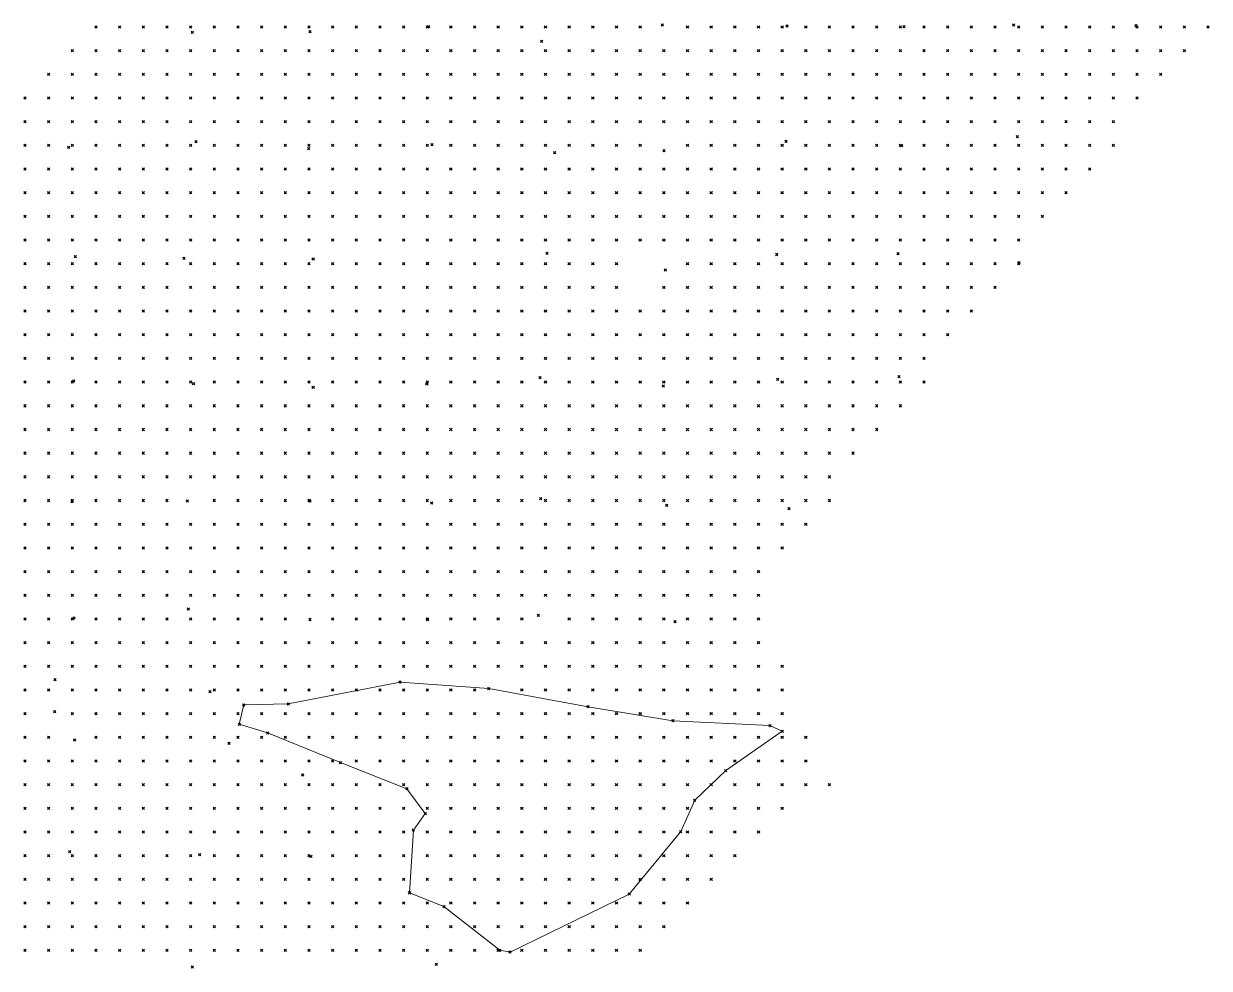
# Model space of a CAD drawing. Header units: metres. Extents: x 441556 to 446409, y 432338 to 461058.
# Drawn here: x 441966.5 to 442116.8, y 460410.4 to 460530.1 of the extents above; entities that cross this region are included whole.
import ezdxf

# ---------------------------------------------------------------- set-up
doc = ezdxf.new("R2010")
doc.units = ezdxf.units.M
doc.header["$MEASUREMENT"] = 0
doc.header["$PDMODE"] = 35
doc.header["$PDSIZE"] = 0.15
for name, color, linetype, lineweight in [('DTM-BRE-RevN_GRP_MLASTINA', 2, 'Continuous', 0), ('DTM-NOK-RevN_LIDAR_co_lidar', 91, 'Continuous', 0), ('DTM-NOK-RevN_RTK', 32, 'Continuous', 0)]:
    doc.layers.add(name, color=color, linetype=linetype, lineweight=lineweight)

msp = doc.modelspace()

# ---------------------------------------------------------------- linework, layer by layer
at = {"layer": 'DTM-BRE-RevN_GRP_MLASTINA'}
for p, q in [((442014.195, 460446.693, 399.346), (442000.024, 460443.925, 399.332)), ((442025.43, 460445.88, 399.359), (442014.195, 460446.693, 399.346)), ((442038.03, 460443.584, 399.376), (442025.43, 460445.88, 399.359)), ((441994.386, 460443.809, 399.405), (441993.822, 460441.352, 399.351)), ((442000.024, 460443.925, 399.332), (441994.386, 460443.809, 399.405)), ((442048.778, 460441.808, 399.402), (442038.03, 460443.584, 399.376)), ((441993.822, 460441.352, 399.351), (441997.413, 460440.257, 399.302)), ((442061.072, 460441.183, 399.349), (442048.778, 460441.808, 399.402)), ((442062.646, 460440.476, 399.334), (442061.072, 460441.183, 399.349)), ((441997.413, 460440.257, 399.302), (442006.627, 460436.494, 399.365)), ((442055.467, 460435.484, 399.35), (442062.646, 460440.476, 399.334)), ((442006.627, 460436.494, 399.365), (442015.072, 460433.185, 399.39)), ((442051.554, 460431.73, 399.338), (442055.467, 460435.484, 399.35)), ((442015.072, 460433.185, 399.39), (442017.384, 460430.042, 399.411)), ((442049.767, 460427.759, 399.301), (442051.554, 460431.73, 399.338)), ((442017.384, 460430.042, 399.411), (442015.88, 460427.947, 399.4)), ((442015.88, 460427.947, 399.4), (442015.395, 460419.998, 399.38)), ((442043.243, 460419.85, 399.69), (442049.767, 460427.759, 399.301)), ((442015.395, 460419.998, 399.38), (442019.754, 460418.262, 399.394)), ((442028.137, 460412.484, 399.378), (442043.243, 460419.85, 399.69)), ((442019.754, 460418.262, 399.394), (442026.839, 460412.73, 399.384)), ((442026.839, 460412.73, 399.384), (442028.137, 460412.484, 399.378))]:
    msp.add_line(p, q, dxfattribs=at)
at = {"layer": 'DTM-NOK-RevN_LIDAR_co_lidar'}
for p in [(441975.644, 460529.689, 404.762), (441978.644, 460529.689, 404.513), (441981.643, 460529.689, 404.31), (441984.642, 460529.689, 404.162), (441987.642, 460529.689, 404.021), (441990.641, 460529.689, 403.886), (441993.64, 460529.689, 403.747), (441996.64, 460529.689, 403.587), (441999.639, 460529.689, 403.426), (442002.638, 460529.689, 403.249), (442005.638, 460529.689, 403.103), (442008.637, 460529.689, 402.941), (442011.636, 460529.689, 402.777), (442014.636, 460529.689, 402.606), (442017.635, 460529.689, 402.404), (442020.634, 460529.689, 402.218), (442023.634, 460529.689, 402.053), (442026.633, 460529.689, 401.841), (442029.632, 460529.689, 401.716), (442032.632, 460529.689, 401.611), (442035.631, 460529.689, 401.506), (442038.631, 460529.689, 401.353), (442041.63, 460529.689, 401.214), (442044.629, 460529.689, 401.086), (442050.628, 460529.689, 400.831), (442053.627, 460529.689, 400.723), (442056.627, 460529.689, 400.605), (442059.626, 460529.689, 400.488), (442062.625, 460529.689, 400.409), (442065.625, 460529.689, 400.314), (442068.624, 460529.689, 400.159), (442071.623, 460529.689, 400.009), (442074.623, 460529.689, 399.871), (442077.622, 460529.689, 399.741), (442080.621, 460529.689, 399.591), (442083.621, 460529.689, 399.446), (442086.62, 460529.689, 399.307), (442089.619, 460529.689, 399.203), (442092.619, 460529.689, 399.122), (442095.618, 460529.689, 399.046), (442098.617, 460529.689, 398.902), (442101.617, 460529.689, 398.81), (442104.616, 460529.689, 398.716), (442107.615, 460529.689, 398.575), (442110.615, 460529.689, 398.367), (442113.614, 460529.689, 398.069), (442116.613, 460529.689, 397.886), (441972.645, 460526.69, 405.112), (441975.644, 460526.69, 404.813), (441978.644, 460526.69, 404.593), (441981.643, 460526.69, 404.392), (441984.642, 460526.69, 404.22), (441987.642, 460526.69, 404.045), (441990.641, 460526.69, 403.902), (441993.64, 460526.69, 403.737), (441996.64, 460526.69, 403.561), (441999.639, 460526.69, 403.383), (442002.638, 460526.69, 403.19), (442005.638, 460526.69, 403.03), (442008.637, 460526.69, 402.863), (442011.636, 460526.69, 402.715), (442014.636, 460526.69, 402.591), (442017.635, 460526.69, 402.472), (442020.634, 460526.69, 402.298), (442023.634, 460526.69, 402.155), (442026.633, 460526.69, 402.027), (442029.632, 460526.69, 401.885), (442032.632, 460526.69, 401.759), (442035.631, 460526.69, 401.692), (442038.631, 460526.69, 401.601), (442041.63, 460526.69, 401.477), (442044.629, 460526.69, 401.322), (442047.629, 460526.69, 401.172), (442050.628, 460526.69, 401.026), (442053.627, 460526.69, 400.88), (442056.627, 460526.69, 400.791), (442059.626, 460526.69, 400.633), (442062.625, 460526.69, 400.516), (442065.625, 460526.69, 400.418), (442068.624, 460526.69, 400.332), (442071.623, 460526.69, 400.192), (442074.623, 460526.69, 400.033), (442077.622, 460526.69, 399.921), (442080.621, 460526.69, 399.797), (442083.621, 460526.69, 399.642), (442086.62, 460526.69, 399.484), (442089.619, 460526.69, 399.368), (442092.619, 460526.69, 399.225), (442095.618, 460526.69, 399.124), (442098.617, 460526.69, 398.984), (442101.617, 460526.69, 398.882), (442104.616, 460526.69, 398.763), (442107.615, 460526.69, 398.659), (442110.615, 460526.69, 398.456), (442113.614, 460526.69, 398.121), (441969.646, 460523.691, 405.44), (441972.645, 460523.691, 405.145), (441975.644, 460523.691, 404.802), (441978.644, 460523.691, 404.542), (441981.643, 460523.691, 404.34), (441984.642, 460523.691, 404.153), (441987.642, 460523.691, 403.997), (441990.641, 460523.691, 403.854), (441993.64, 460523.691, 403.674), (441996.64, 460523.691, 403.53), (441999.639, 460523.691, 403.408), (442002.638, 460523.691, 403.263), (442005.638, 460523.691, 403.13), (442008.637, 460523.691, 402.99), (442011.636, 460523.691, 402.865), (442014.636, 460523.691, 402.726), (442017.635, 460523.691, 402.612), (442020.634, 460523.691, 402.507), (442023.634, 460523.691, 402.388), (442026.633, 460523.691, 402.244), (442029.632, 460523.691, 402.091), (442032.632, 460523.691, 401.962), (442035.631, 460523.691, 401.837), (442038.631, 460523.691, 401.716), (442041.63, 460523.691, 401.634), (442044.629, 460523.691, 401.496), (442047.629, 460523.691, 401.327), (442050.628, 460523.691, 401.167), (442053.627, 460523.691, 400.998), (442056.627, 460523.691, 400.874), (442059.626, 460523.691, 400.773), (442062.625, 460523.691, 400.653), (442065.625, 460523.691, 400.513), (442068.624, 460523.691, 400.374), (442071.623, 460523.691, 400.248), (442074.623, 460523.691, 400.101), (442077.622, 460523.691, 399.972), (442080.621, 460523.691, 399.869), (442083.621, 460523.691, 399.734), (442086.62, 460523.691, 399.6), (442089.619, 460523.691, 399.445), (442092.619, 460523.691, 399.298), (442095.618, 460523.691, 399.143), (442098.617, 460523.691, 399.03), (442101.617, 460523.691, 398.924), (442104.616, 460523.691, 398.788), (442107.615, 460523.691, 398.646), (442110.615, 460523.691, 398.482), (441966.646, 460520.691, 405.589), (441969.646, 460520.691, 405.387), (441972.645, 460520.691, 405.07), (441975.644, 460520.691, 404.748), (441978.644, 460520.691, 404.471), (441981.643, 460520.691, 404.271), (441984.642, 460520.691, 404.17), (441987.642, 460520.691, 404.081), (441990.641, 460520.691, 404), (441993.64, 460520.691, 403.843), (441996.64, 460520.691, 403.688), (441999.639, 460520.691, 403.585), (442002.638, 460520.691, 403.439), (442005.638, 460520.691, 403.312), (442008.637, 460520.691, 403.175), (442011.636, 460520.691, 403.028), (442014.636, 460520.691, 402.904), (442017.635, 460520.691, 402.768), (442020.634, 460520.691, 402.694), (442023.634, 460520.691, 402.585), (442026.633, 460520.691, 402.426), (442029.632, 460520.691, 402.267), (442032.632, 460520.691, 402.085), (442035.631, 460520.691, 401.978), (442038.631, 460520.691, 401.827), (442041.63, 460520.691, 401.656), (442044.629, 460520.691, 401.511), (442047.629, 460520.691, 401.399), (442050.628, 460520.691, 401.213), (442053.627, 460520.691, 401.055), (442056.627, 460520.691, 400.915), (442059.626, 460520.691, 400.778), (442062.625, 460520.691, 400.65), (442065.625, 460520.691, 400.505), (442068.624, 460520.691, 400.319), (442071.623, 460520.691, 400.179), (442074.623, 460520.691, 400.039), (442077.622, 460520.691, 399.91), (442080.621, 460520.691, 399.776), (442083.621, 460520.691, 399.612), (442086.62, 460520.691, 399.521), (442089.619, 460520.691, 399.362), (442092.619, 460520.691, 399.241), (442095.618, 460520.691, 399.111), (442098.617, 460520.691, 398.935), (442101.617, 460520.691, 398.847), (442104.616, 460520.691, 398.744), (442107.615, 460520.691, 398.628), (441966.646, 460517.692, 405.404), (441969.646, 460517.692, 405.259), (441972.645, 460517.692, 405.098), (441975.644, 460517.692, 404.848), (441978.644, 460517.692, 404.562), (441981.643, 460517.692, 404.456), (441984.642, 460517.692, 404.368), (441987.642, 460517.692, 404.23), (441990.641, 460517.692, 404.165), (441993.64, 460517.692, 404.044), (441996.64, 460517.692, 403.905), (441999.639, 460517.692, 403.728), (442002.638, 460517.692, 403.592), (442005.638, 460517.692, 403.433), (442008.637, 460517.692, 403.342), (442011.636, 460517.692, 403.179), (442014.636, 460517.692, 403.068), (442017.635, 460517.692, 402.891), (442020.634, 460517.692, 402.721), (442023.634, 460517.692, 402.625), (442026.633, 460517.692, 402.471), (442029.632, 460517.692, 402.319), (442032.632, 460517.692, 402.135), (442035.631, 460517.692, 401.964), (442038.631, 460517.692, 401.802), (442041.63, 460517.692, 401.6), (442044.629, 460517.692, 401.434), (442047.629, 460517.692, 401.29), (442050.628, 460517.692, 401.127), (442053.627, 460517.692, 400.993), (442056.627, 460517.692, 400.81), (442059.626, 460517.692, 400.649), (442062.625, 460517.692, 400.513), (442065.625, 460517.692, 400.319), (442068.624, 460517.692, 400.217), (442071.623, 460517.692, 400.047), (442074.623, 460517.692, 399.903), (442077.622, 460517.692, 399.795), (442080.621, 460517.692, 399.607), (442083.621, 460517.692, 399.484), (442086.62, 460517.692, 399.285), (442089.619, 460517.692, 399.174), (442092.619, 460517.692, 399.075), (442095.618, 460517.692, 398.97), (442098.617, 460517.692, 398.808), (442101.617, 460517.692, 398.724), (442104.616, 460517.692, 398.627), (441966.646, 460514.693, 405.504), (441969.646, 460514.693, 405.336), (441972.645, 460514.693, 405.173), (441975.644, 460514.693, 404.943), (441978.644, 460514.693, 404.758), (441981.643, 460514.693, 404.621), (441984.642, 460514.693, 404.52), (441987.642, 460514.693, 404.404), (441990.641, 460514.693, 404.336), (441993.64, 460514.693, 404.229), (441996.64, 460514.693, 404.063), (441999.639, 460514.693, 403.871), (442002.638, 460514.693, 403.687), (442005.638, 460514.693, 403.498), (442008.637, 460514.693, 403.34), (442011.636, 460514.693, 403.181), (442014.636, 460514.693, 403.029), (442017.635, 460514.693, 402.851), (442020.634, 460514.693, 402.693), (442023.634, 460514.693, 402.504), (442026.633, 460514.693, 402.353), (442029.632, 460514.693, 402.167), (442032.632, 460514.693, 402), (442035.631, 460514.693, 401.801), (442038.631, 460514.693, 401.605), (442041.63, 460514.693, 401.444), (442044.629, 460514.693, 401.268), (442050.628, 460514.693, 400.94), (442053.627, 460514.693, 400.794), (442056.627, 460514.693, 400.639), (442059.626, 460514.693, 400.451), (442062.625, 460514.693, 400.302), (442065.625, 460514.693, 400.163), (442068.624, 460514.693, 400.042), (442071.623, 460514.693, 399.891), (442074.623, 460514.693, 399.771), (442077.622, 460514.693, 399.586), (442080.621, 460514.693, 399.447), (442083.621, 460514.693, 399.331), (442086.62, 460514.693, 399.198), (442089.619, 460514.693, 399.071), (442092.619, 460514.693, 398.954), (442095.618, 460514.693, 398.85), (442098.617, 460514.693, 398.759), (442101.617, 460514.693, 398.647), (442104.616, 460514.693, 398.574), (441966.646, 460511.693, 405.64), (441969.646, 460511.693, 405.434), (441972.645, 460511.693, 405.234), (441975.644, 460511.693, 405.054), (441978.644, 460511.693, 404.866), (441981.643, 460511.693, 404.765), (441984.642, 460511.693, 404.656), (441987.642, 460511.693, 404.57), (441990.641, 460511.693, 404.485), (441993.64, 460511.693, 404.246), (441996.64, 460511.693, 404.052), (441999.639, 460511.693, 403.869), (442002.638, 460511.693, 403.622), (442005.638, 460511.693, 403.42), (442008.637, 460511.693, 403.204), (442011.636, 460511.693, 403.004), (442014.636, 460511.693, 402.861), (442017.635, 460511.693, 402.67), (442020.634, 460511.693, 402.486), (442023.634, 460511.693, 402.292), (442026.633, 460511.693, 402.123), (442029.632, 460511.693, 401.925), (442032.632, 460511.693, 401.769), (442035.631, 460511.693, 401.624), (442038.631, 460511.693, 401.435), (442041.63, 460511.693, 401.259), (442044.629, 460511.693, 401.074), (442047.629, 460511.693, 400.921), (442050.628, 460511.693, 400.774), (442053.627, 460511.693, 400.612), (442056.627, 460511.693, 400.462), (442059.626, 460511.693, 400.335), (442062.625, 460511.693, 400.206), (442065.625, 460511.693, 400.078), (442068.624, 460511.693, 399.98), (442071.623, 460511.693, 399.859), (442074.623, 460511.693, 399.729), (442077.622, 460511.693, 399.621), (442080.621, 460511.693, 399.495), (442083.621, 460511.693, 399.4), (442086.62, 460511.693, 399.316), (442089.619, 460511.693, 399.189), (442092.619, 460511.693, 399.102), (442095.618, 460511.693, 398.991), (442098.617, 460511.693, 398.887), (442101.617, 460511.693, 398.802), (441966.646, 460508.694, 405.646), (441969.646, 460508.694, 405.467), (441972.645, 460508.694, 405.252), (441975.644, 460508.694, 405.059), (441978.644, 460508.694, 404.863), (441981.643, 460508.694, 404.768), (441984.642, 460508.694, 404.638), (441987.642, 460508.694, 404.545), (441990.641, 460508.694, 404.413), (441993.64, 460508.694, 404.164), (441996.64, 460508.694, 403.872), (441999.639, 460508.694, 403.652), (442002.638, 460508.694, 403.455), (442005.638, 460508.694, 403.23), (442008.637, 460508.694, 402.992), (442011.636, 460508.694, 402.816), (442014.636, 460508.694, 402.614), (442017.635, 460508.694, 402.429), (442020.634, 460508.694, 402.267), (442023.634, 460508.694, 402.118), (442026.633, 460508.694, 401.884), (442029.632, 460508.694, 401.757), (442032.632, 460508.694, 401.575), (442035.631, 460508.694, 401.45), (442038.631, 460508.694, 401.306), (442041.63, 460508.694, 401.186), (442044.629, 460508.694, 401.037), (442047.629, 460508.694, 400.894), (442050.628, 460508.694, 400.791), (442053.627, 460508.694, 400.712), (442056.627, 460508.694, 400.594), (442059.626, 460508.694, 400.456), (442062.625, 460508.694, 400.358), (442065.625, 460508.694, 400.27), (442068.624, 460508.694, 400.134), (442071.623, 460508.694, 400.017), (442074.623, 460508.694, 399.91), (442077.622, 460508.694, 399.793), (442080.621, 460508.694, 399.685), (442083.621, 460508.694, 399.567), (442086.62, 460508.694, 399.466), (442089.619, 460508.694, 399.357), (442092.619, 460508.694, 399.242), (442095.618, 460508.694, 399.118), (442098.617, 460508.694, 399.005), (441966.646, 460505.695, 405.449), (441969.646, 460505.695, 405.25), (441972.645, 460505.695, 405.141), (441975.644, 460505.695, 404.946), (441978.644, 460505.695, 404.771), (441981.643, 460505.695, 404.653), (441984.642, 460505.695, 404.559), (441987.642, 460505.695, 404.489), (441990.641, 460505.695, 404.365), (441993.64, 460505.695, 404.06), (441996.64, 460505.695, 403.725), (441999.639, 460505.695, 403.451), (442002.638, 460505.695, 403.258), (442005.638, 460505.695, 403.091), (442008.637, 460505.695, 402.918), (442011.636, 460505.695, 402.719), (442014.636, 460505.695, 402.547), (442017.635, 460505.695, 402.389), (442020.634, 460505.695, 402.244), (442023.634, 460505.695, 402.112), (442026.633, 460505.695, 401.993), (442029.632, 460505.695, 401.809), (442032.632, 460505.695, 401.665), (442035.631, 460505.695, 401.569), (442038.631, 460505.695, 401.455), (442041.63, 460505.695, 401.344), (442044.629, 460505.695, 401.226), (442047.629, 460505.695, 401.11), (442050.628, 460505.695, 400.978), (442053.627, 460505.695, 400.848), (442056.627, 460505.695, 400.733), (442059.626, 460505.695, 400.601), (442062.625, 460505.695, 400.475), (442065.625, 460505.695, 400.349), (442068.624, 460505.695, 400.229), (442071.623, 460505.695, 400.09), (442074.623, 460505.695, 399.963), (442077.622, 460505.695, 399.841), (442080.621, 460505.695, 399.722), (442083.621, 460505.695, 399.603), (442086.62, 460505.695, 399.46), (442089.619, 460505.695, 399.326), (442092.619, 460505.695, 399.202), (442095.618, 460505.695, 399.065), (441966.646, 460502.695, 405.314), (441969.646, 460502.695, 405.122), (441972.645, 460502.695, 404.978), (441975.644, 460502.695, 404.825), (441978.644, 460502.695, 404.731), (441981.643, 460502.695, 404.603), (441984.642, 460502.695, 404.517), (441987.642, 460502.695, 404.431), (441990.641, 460502.695, 404.332), (441993.64, 460502.695, 404.063), (441996.64, 460502.695, 403.782), (441999.639, 460502.695, 403.565), (442002.638, 460502.695, 403.319), (442005.638, 460502.695, 403.153), (442008.637, 460502.695, 402.984), (442011.636, 460502.695, 402.839), (442014.636, 460502.695, 402.695), (442017.635, 460502.695, 402.531), (442020.634, 460502.695, 402.391), (442023.634, 460502.695, 402.238), (442026.633, 460502.695, 402.077), (442029.632, 460502.695, 401.95), (442032.632, 460502.695, 401.797), (442035.631, 460502.695, 401.63), (442038.631, 460502.695, 401.485), (442041.63, 460502.695, 401.355), (442044.629, 460502.695, 401.254), (442047.629, 460502.695, 401.148), (442050.628, 460502.695, 401.028), (442053.627, 460502.695, 400.844), (442056.627, 460502.695, 400.691), (442059.626, 460502.695, 400.568), (442062.625, 460502.695, 400.424), (442065.625, 460502.695, 400.29), (442068.624, 460502.695, 400.126), (442071.623, 460502.695, 400.002), (442074.623, 460502.695, 399.853), (442077.622, 460502.695, 399.704), (442080.621, 460502.695, 399.584), (442083.621, 460502.695, 399.45), (442086.62, 460502.695, 399.32), (442089.619, 460502.695, 399.188), (442092.619, 460502.695, 399.057), (441966.646, 460499.696, 405.416), (441969.646, 460499.696, 405.237), (441972.645, 460499.696, 405.063), (441975.644, 460499.696, 404.904), (441978.644, 460499.696, 404.771), (441981.643, 460499.696, 404.653), (441984.642, 460499.696, 404.569), (441987.642, 460499.696, 404.43), (441990.641, 460499.696, 404.33), (441993.64, 460499.696, 404.129), (441996.64, 460499.696, 403.836), (441999.639, 460499.696, 403.584), (442002.638, 460499.696, 403.344), (442005.638, 460499.696, 403.12), (442008.637, 460499.696, 402.954), (442011.636, 460499.696, 402.805), (442014.636, 460499.696, 402.643), (442017.635, 460499.696, 402.472), (442020.634, 460499.696, 402.298), (442023.634, 460499.696, 402.128), (442026.633, 460499.696, 401.924), (442029.632, 460499.696, 401.768), (442032.632, 460499.696, 401.628), (442035.631, 460499.696, 401.499), (442038.631, 460499.696, 401.333), (442041.63, 460499.696, 401.168), (442050.628, 460499.696, 400.788), (442053.627, 460499.696, 400.65), (442056.627, 460499.696, 400.467), (442059.626, 460499.696, 400.31), (442062.625, 460499.696, 400.182), (442065.625, 460499.696, 400.076), (442068.624, 460499.696, 399.877), (442071.623, 460499.696, 399.752), (442074.623, 460499.696, 399.619), (442077.622, 460499.696, 399.523), (442080.621, 460499.696, 399.379), (442083.621, 460499.696, 399.244), (442086.62, 460499.696, 399.13), (442089.619, 460499.696, 398.999), (442092.619, 460499.696, 398.888), (441966.646, 460496.697, 405.186), (441969.646, 460496.697, 405.04), (441972.645, 460496.697, 404.88), (441975.644, 460496.697, 404.675), (441978.644, 460496.697, 404.507), (441981.643, 460496.697, 404.398), (441984.642, 460496.697, 404.341), (441987.642, 460496.697, 404.283), (441990.641, 460496.697, 404.161), (441993.64, 460496.697, 403.836), (441996.64, 460496.697, 403.579), (441999.639, 460496.697, 403.338), (442002.638, 460496.697, 403.096), (442005.638, 460496.697, 402.889), (442008.637, 460496.697, 402.714), (442011.636, 460496.697, 402.568), (442014.636, 460496.697, 402.417), (442017.635, 460496.697, 402.262), (442020.634, 460496.697, 402.093), (442023.634, 460496.697, 401.927), (442026.633, 460496.697, 401.767), (442029.632, 460496.697, 401.626), (442032.632, 460496.697, 401.483), (442035.631, 460496.697, 401.347), (442038.631, 460496.697, 401.256), (442041.63, 460496.697, 401.125), (442047.629, 460496.697, 400.868), (442050.628, 460496.697, 400.752), (442053.627, 460496.697, 400.647), (442056.627, 460496.697, 400.532), (442059.626, 460496.697, 400.382), (442062.625, 460496.697, 400.25), (442065.625, 460496.697, 400.137), (442068.624, 460496.697, 400.034), (442071.623, 460496.697, 399.921), (442074.623, 460496.697, 399.812), (442077.622, 460496.697, 399.677), (442080.621, 460496.697, 399.565), (442083.621, 460496.697, 399.468), (442086.62, 460496.697, 399.329), (442089.619, 460496.697, 399.212), (441966.646, 460493.697, 405.233), (441969.646, 460493.697, 405.09), (441972.645, 460493.697, 404.948), (441975.644, 460493.697, 404.807), (441978.644, 460493.697, 404.651), (441981.643, 460493.697, 404.489), (441984.642, 460493.697, 404.334), (441987.642, 460493.697, 404.25), (441990.641, 460493.697, 404.072), (441993.64, 460493.697, 403.812), (441996.64, 460493.697, 403.67), (441999.639, 460493.697, 403.477), (442002.638, 460493.697, 403.244), (442005.638, 460493.697, 403.028), (442008.637, 460493.697, 402.845), (442011.636, 460493.697, 402.71), (442014.636, 460493.697, 402.567), (442017.635, 460493.697, 402.423), (442020.634, 460493.697, 402.305), (442023.634, 460493.697, 402.138), (442026.633, 460493.697, 402.003), (442029.632, 460493.697, 401.873), (442032.632, 460493.697, 401.706), (442035.631, 460493.697, 401.561), (442038.631, 460493.697, 401.45), (442041.63, 460493.697, 401.328), (442044.629, 460493.697, 401.219), (442047.629, 460493.697, 401.091), (442050.628, 460493.697, 400.94), (442053.627, 460493.697, 400.811), (442056.627, 460493.697, 400.692), (442059.626, 460493.697, 400.568), (442062.625, 460493.697, 400.423), (442065.625, 460493.697, 400.261), (442068.624, 460493.697, 400.125), (442071.623, 460493.697, 399.99), (442074.623, 460493.697, 399.858), (442077.622, 460493.697, 399.739), (442080.621, 460493.697, 399.603), (442083.621, 460493.697, 399.443), (442086.62, 460493.697, 399.311), (441966.646, 460490.698, 405.43), (441969.646, 460490.698, 405.265), (441972.645, 460490.698, 405.096), (441975.644, 460490.698, 404.936), (441978.644, 460490.698, 404.787), (441981.643, 460490.698, 404.661), (441984.642, 460490.698, 404.486), (441987.642, 460490.698, 404.296), (441990.641, 460490.698, 404.125), (441993.64, 460490.698, 403.83), (441996.64, 460490.698, 403.663), (441999.639, 460490.698, 403.473), (442002.638, 460490.698, 403.274), (442005.638, 460490.698, 403.078), (442008.637, 460490.698, 402.894), (442011.636, 460490.698, 402.703), (442014.636, 460490.698, 402.523), (442017.635, 460490.698, 402.371), (442020.634, 460490.698, 402.194), (442023.634, 460490.698, 402.042), (442026.633, 460490.698, 401.912), (442029.632, 460490.698, 401.792), (442032.632, 460490.698, 401.6), (442035.631, 460490.698, 401.448), (442038.631, 460490.698, 401.292), (442041.63, 460490.698, 401.167), (442044.629, 460490.698, 401.017), (442047.629, 460490.698, 400.91), (442050.628, 460490.698, 400.761), (442053.627, 460490.698, 400.603), (442056.627, 460490.698, 400.449), (442059.626, 460490.698, 400.301), (442062.625, 460490.698, 400.18), (442065.625, 460490.698, 400.045), (442068.624, 460490.698, 399.902), (442071.623, 460490.698, 399.748), (442074.623, 460490.698, 399.634), (442077.622, 460490.698, 399.519), (442080.621, 460490.698, 399.382), (442083.621, 460490.698, 399.244), (441966.646, 460487.699, 405.505), (441969.646, 460487.699, 405.326), (441972.645, 460487.699, 405.201), (441975.644, 460487.699, 405.025), (441978.644, 460487.699, 404.871), (441981.643, 460487.699, 404.708), (441984.642, 460487.699, 404.563), (441987.642, 460487.699, 404.365), (441990.641, 460487.699, 404.148), (441993.64, 460487.699, 403.78), (441996.64, 460487.699, 403.558), (441999.639, 460487.699, 403.349), (442002.638, 460487.699, 403.138), (442005.638, 460487.699, 402.99), (442008.637, 460487.699, 402.807), (442011.636, 460487.699, 402.633), (442014.636, 460487.699, 402.456), (442017.635, 460487.699, 402.273), (442020.634, 460487.699, 402.107), (442023.634, 460487.699, 401.964), (442026.633, 460487.699, 401.828), (442029.632, 460487.699, 401.704), (442032.632, 460487.699, 401.588), (442035.631, 460487.699, 401.423), (442038.631, 460487.699, 401.299), (442041.63, 460487.699, 401.156), (442044.629, 460487.699, 401.031), (442047.629, 460487.699, 400.921), (442050.628, 460487.699, 400.794), (442053.627, 460487.699, 400.651), (442056.627, 460487.699, 400.512), (442059.626, 460487.699, 400.361), (442062.625, 460487.699, 400.201), (442065.625, 460487.699, 400.092), (442068.624, 460487.699, 399.959), (442071.623, 460487.699, 399.814), (442074.623, 460487.699, 399.685), (442077.622, 460487.699, 399.553), (442080.621, 460487.699, 399.433), (441966.646, 460484.699, 405.474), (441969.646, 460484.699, 405.313), (441972.645, 460484.699, 405.183), (441975.644, 460484.699, 405.008), (441978.644, 460484.699, 404.856), (441981.643, 460484.699, 404.696), (441984.642, 460484.699, 404.528), (441987.642, 460484.699, 404.385), (441990.641, 460484.699, 404.16), (441993.64, 460484.699, 403.896), (441996.64, 460484.699, 403.693), (441999.639, 460484.699, 403.474), (442002.638, 460484.699, 403.289), (442005.638, 460484.699, 403.081), (442008.637, 460484.699, 402.908), (442011.636, 460484.699, 402.751), (442014.636, 460484.699, 402.572), (442017.635, 460484.699, 402.394), (442020.634, 460484.699, 402.247), (442023.634, 460484.699, 402.087), (442026.633, 460484.699, 401.93), (442029.632, 460484.699, 401.797), (442032.632, 460484.699, 401.663), (442035.631, 460484.699, 401.541), (442038.631, 460484.699, 401.412), (442041.63, 460484.699, 401.279), (442044.629, 460484.699, 401.116), (442047.629, 460484.699, 401.007), (442050.628, 460484.699, 400.86), (442053.627, 460484.699, 400.737), (442056.627, 460484.699, 400.577), (442059.626, 460484.699, 400.417), (442062.625, 460484.699, 400.222), (442065.625, 460484.699, 400.053), (442068.624, 460484.699, 399.924), (442071.623, 460484.699, 399.787), (442074.623, 460484.699, 399.651), (442077.622, 460484.699, 399.483), (442080.621, 460484.699, 399.349), (441966.646, 460481.7, 405.397), (441969.646, 460481.7, 405.241), (441972.645, 460481.7, 405.048), (441975.644, 460481.7, 404.919), (441978.644, 460481.7, 404.789), (441981.643, 460481.7, 404.639), (441984.642, 460481.7, 404.483), (441987.642, 460481.7, 404.307), (441990.641, 460481.7, 404.136), (441993.64, 460481.7, 403.909), (441996.64, 460481.7, 403.744), (441999.639, 460481.7, 403.524), (442002.638, 460481.7, 403.34), (442005.638, 460481.7, 403.146), (442008.637, 460481.7, 402.971), (442011.636, 460481.7, 402.771), (442014.636, 460481.7, 402.608), (442017.635, 460481.7, 402.436), (442020.634, 460481.7, 402.294), (442023.634, 460481.7, 402.12), (442026.633, 460481.7, 401.976), (442029.632, 460481.7, 401.82), (442032.632, 460481.7, 401.677), (442035.631, 460481.7, 401.537), (442038.631, 460481.7, 401.395), (442041.63, 460481.7, 401.283), (442044.629, 460481.7, 401.118), (442047.629, 460481.7, 400.963), (442050.628, 460481.7, 400.822), (442053.627, 460481.7, 400.674), (442056.627, 460481.7, 400.504), (442059.626, 460481.7, 400.333), (442062.625, 460481.7, 400.087), (442065.625, 460481.7, 399.87), (442068.624, 460481.7, 399.679), (442071.623, 460481.7, 399.503), (442074.623, 460481.7, 399.373), (442077.622, 460481.7, 399.184), (441966.646, 460478.701, 405.249), (441969.646, 460478.701, 405.131), (441972.645, 460478.701, 404.951), (441975.644, 460478.701, 404.803), (441978.644, 460478.701, 404.624), (441981.643, 460478.701, 404.462), (441984.642, 460478.701, 404.392), (441987.642, 460478.701, 404.229), (441990.641, 460478.701, 404.057), (441993.64, 460478.701, 403.827), (441996.64, 460478.701, 403.641), (441999.639, 460478.701, 403.462), (442002.638, 460478.701, 403.232), (442005.638, 460478.701, 403.009), (442008.637, 460478.701, 402.855), (442011.636, 460478.701, 402.698), (442014.636, 460478.701, 402.525), (442017.635, 460478.701, 402.328), (442020.634, 460478.701, 402.173), (442023.634, 460478.701, 402.039), (442026.633, 460478.701, 401.876), (442029.632, 460478.701, 401.721), (442032.632, 460478.701, 401.572), (442035.631, 460478.701, 401.418), (442038.631, 460478.701, 401.256), (442041.63, 460478.701, 401.137), (442044.629, 460478.701, 401.001), (442047.629, 460478.701, 400.872), (442050.628, 460478.701, 400.697), (442053.627, 460478.701, 400.547), (442056.627, 460478.701, 400.325), (442059.626, 460478.701, 400.083), (442062.625, 460478.701, 399.794), (442065.625, 460478.701, 399.607), (442068.624, 460478.701, 399.419), (442071.623, 460478.701, 399.228), (442074.623, 460478.701, 399.05), (441966.646, 460475.701, 405.061), (441969.646, 460475.701, 404.892), (441972.645, 460475.701, 404.725), (441975.644, 460475.701, 404.575), (441978.644, 460475.701, 404.407), (441981.643, 460475.701, 404.281), (441984.642, 460475.701, 404.145), (441987.642, 460475.701, 404.1), (441990.641, 460475.701, 403.915), (441993.64, 460475.701, 403.671), (441996.64, 460475.701, 403.431), (441999.639, 460475.701, 403.205), (442002.638, 460475.701, 403.028), (442005.638, 460475.701, 402.816), (442008.637, 460475.701, 402.63), (442011.636, 460475.701, 402.451), (442014.636, 460475.701, 402.287), (442017.635, 460475.701, 402.125), (442020.634, 460475.701, 401.972), (442023.634, 460475.701, 401.787), (442026.633, 460475.701, 401.648), (442029.632, 460475.701, 401.478), (442032.632, 460475.701, 401.384), (442035.631, 460475.701, 401.203), (442038.631, 460475.701, 401.065), (442041.63, 460475.701, 400.921), (442044.629, 460475.701, 400.786), (442047.629, 460475.701, 400.68), (442050.628, 460475.701, 400.536), (442053.627, 460475.701, 400.418), (442056.627, 460475.701, 400.318), (442059.626, 460475.701, 400.167), (442062.625, 460475.701, 399.954), (442065.625, 460475.701, 399.759), (442068.624, 460475.701, 399.56), (442071.623, 460475.701, 399.354), (441966.646, 460472.702, 405.051), (441969.646, 460472.702, 404.877), (441972.645, 460472.702, 404.707), (441975.644, 460472.702, 404.541), (441978.644, 460472.702, 404.393), (441981.643, 460472.702, 404.24), (441984.642, 460472.702, 404.054), (441987.642, 460472.702, 403.945), (441990.641, 460472.702, 403.823), (441993.64, 460472.702, 403.602), (441996.64, 460472.702, 403.356), (441999.639, 460472.702, 403.138), (442002.638, 460472.702, 402.939), (442005.638, 460472.702, 402.759), (442008.637, 460472.702, 402.598), (442011.636, 460472.702, 402.373), (442014.636, 460472.702, 402.208), (442017.635, 460472.702, 402.043), (442020.634, 460472.702, 401.863), (442023.634, 460472.702, 401.698), (442026.633, 460472.702, 401.55), (442029.632, 460472.702, 401.395), (442032.632, 460472.702, 401.281), (442035.631, 460472.702, 401.136), (442038.631, 460472.702, 400.969), (442041.63, 460472.702, 400.814), (442044.629, 460472.702, 400.688), (442047.629, 460472.702, 400.566), (442050.628, 460472.702, 400.485), (442053.627, 460472.702, 400.396), (442056.627, 460472.702, 400.341), (442059.626, 460472.702, 400.233), (442062.625, 460472.702, 400.107), (442065.625, 460472.702, 399.927), (442068.624, 460472.702, 399.681), (441966.646, 460469.703, 404.889), (441969.646, 460469.703, 404.745), (441972.645, 460469.703, 404.613), (441975.644, 460469.703, 404.458), (441978.644, 460469.703, 404.32), (441981.643, 460469.703, 404.196), (441984.642, 460469.703, 404.09), (441990.641, 460469.703, 403.795), (441993.64, 460469.703, 403.623), (441996.64, 460469.703, 403.439), (441999.639, 460469.703, 403.268), (442002.638, 460469.703, 403.067), (442005.638, 460469.703, 402.871), (442008.637, 460469.703, 402.709), (442011.636, 460469.703, 402.54), (442014.636, 460469.703, 402.354), (442017.635, 460469.703, 402.149), (442020.634, 460469.703, 402.014), (442023.634, 460469.703, 401.849), (442026.633, 460469.703, 401.701), (442029.632, 460469.703, 401.568), (442032.632, 460469.703, 401.396), (442035.631, 460469.703, 401.248), (442038.631, 460469.703, 401.109), (442041.63, 460469.703, 400.942), (442044.629, 460469.703, 400.796), (442047.629, 460469.703, 400.672), (442050.628, 460469.703, 400.571), (442053.627, 460469.703, 400.51), (442056.627, 460469.703, 400.437), (442059.626, 460469.703, 400.289), (442062.625, 460469.703, 400.173), (442065.625, 460469.703, 399.973), (442068.624, 460469.703, 399.732), (441966.646, 460466.703, 404.673), (441969.646, 460466.703, 404.44), (441972.645, 460466.703, 404.298), (441975.644, 460466.703, 404.178), (441978.644, 460466.703, 404.063), (441981.643, 460466.703, 403.995), (441984.642, 460466.703, 403.884), (441987.642, 460466.703, 403.797), (441990.641, 460466.703, 403.645), (441993.64, 460466.703, 403.496), (441996.64, 460466.703, 403.363), (441999.639, 460466.703, 403.225), (442002.638, 460466.703, 403.072), (442005.638, 460466.703, 402.891), (442008.637, 460466.703, 402.739), (442011.636, 460466.703, 402.57), (442014.636, 460466.703, 402.389), (442017.635, 460466.703, 402.219), (442020.634, 460466.703, 402.056), (442023.634, 460466.703, 401.903), (442026.633, 460466.703, 401.758), (442029.632, 460466.703, 401.603), (442032.632, 460466.703, 401.441), (442035.631, 460466.703, 401.293), (442038.631, 460466.703, 401.16), (442041.63, 460466.703, 401.014), (442044.629, 460466.703, 400.858), (442047.629, 460466.703, 400.717), (442050.628, 460466.703, 400.599), (442053.627, 460466.703, 400.5), (442056.627, 460466.703, 400.445), (442059.626, 460466.703, 400.349), (442062.625, 460466.703, 400.221), (442065.625, 460466.703, 400.025), (441966.646, 460463.704, 404.048), (441969.646, 460463.704, 403.853), (441972.645, 460463.704, 403.687), (441975.644, 460463.704, 403.531), (441978.644, 460463.704, 403.467), (441981.643, 460463.704, 403.545), (441984.642, 460463.704, 403.508), (441987.642, 460463.704, 403.497), (441990.641, 460463.704, 403.411), (441993.64, 460463.704, 403.249), (441996.64, 460463.704, 403.056), (441999.639, 460463.704, 402.97), (442002.638, 460463.704, 402.849), (442005.638, 460463.704, 402.739), (442008.637, 460463.704, 402.609), (442011.636, 460463.704, 402.457), (442014.636, 460463.704, 402.301), (442017.635, 460463.704, 402.161), (442020.634, 460463.704, 402.018), (442023.634, 460463.704, 401.85), (442026.633, 460463.704, 401.705), (442029.632, 460463.704, 401.591), (442032.632, 460463.704, 401.442), (442035.631, 460463.704, 401.285), (442038.631, 460463.704, 401.128), (442041.63, 460463.704, 400.994), (442044.629, 460463.704, 400.848), (442047.629, 460463.704, 400.717), (442050.628, 460463.704, 400.592), (442053.627, 460463.704, 400.466), (442056.627, 460463.704, 400.435), (442059.626, 460463.704, 400.477), (442062.625, 460463.704, 400.303), (441966.646, 460460.705, 403.31), (441969.646, 460460.705, 403.038), (441972.645, 460460.705, 402.843), (441975.644, 460460.705, 402.663), (441978.644, 460460.705, 402.574), (441981.643, 460460.705, 402.69), (441984.642, 460460.705, 402.755), (441987.642, 460460.705, 402.873), (441990.641, 460460.705, 402.905), (441993.64, 460460.705, 402.813), (441996.64, 460460.705, 402.666), (441999.639, 460460.705, 402.522), (442002.638, 460460.705, 402.46), (442005.638, 460460.705, 402.379), (442008.637, 460460.705, 402.272), (442011.636, 460460.705, 402.161), (442014.636, 460460.705, 402.051), (442017.635, 460460.705, 401.922), (442020.634, 460460.705, 401.785), (442023.634, 460460.705, 401.687), (442026.633, 460460.705, 401.521), (442029.632, 460460.705, 401.422), (442032.632, 460460.705, 401.312), (442035.631, 460460.705, 401.197), (442038.631, 460460.705, 401.06), (442041.63, 460460.705, 400.884), (442044.629, 460460.705, 400.759), (442047.629, 460460.705, 400.636), (442050.628, 460460.705, 400.544), (442053.627, 460460.705, 400.441), (442056.627, 460460.705, 400.376), (442059.626, 460460.705, 400.38), (441966.646, 460457.705, 403.114), (441969.646, 460457.705, 402.798), (441972.645, 460457.705, 402.503), (441975.644, 460457.705, 402.277), (441978.644, 460457.705, 402.119), (441981.643, 460457.705, 402.012), (441984.642, 460457.705, 401.996), (441987.642, 460457.705, 402.099), (441990.641, 460457.705, 402.171), (441993.64, 460457.705, 402.139), (441996.64, 460457.705, 402.149), (441999.639, 460457.705, 402.078), (442002.638, 460457.705, 402.031), (442005.638, 460457.705, 401.964), (442008.637, 460457.705, 401.865), (442011.636, 460457.705, 401.745), (442014.636, 460457.705, 401.675), (442017.635, 460457.705, 401.563), (442020.634, 460457.705, 401.469), (442023.634, 460457.705, 401.408), (442026.633, 460457.705, 401.337), (442029.632, 460457.705, 401.191), (442032.632, 460457.705, 401.09), (442035.631, 460457.705, 401.02), (442038.631, 460457.705, 400.882), (442041.63, 460457.705, 400.757), (442044.629, 460457.705, 400.625), (442047.629, 460457.705, 400.502), (442050.628, 460457.705, 400.408), (442053.627, 460457.705, 400.349), (442056.627, 460457.705, 400.278), (442059.626, 460457.705, 400.268), (441966.646, 460454.706, 402.926), (441969.646, 460454.706, 402.618), (441972.645, 460454.706, 402.351), (441975.644, 460454.706, 402.024), (441978.644, 460454.706, 401.735), (441981.643, 460454.706, 401.501), (441984.642, 460454.706, 401.432), (441987.642, 460454.706, 401.402), (441990.641, 460454.706, 401.354), (441993.64, 460454.706, 401.372), (441996.64, 460454.706, 401.344), (441999.639, 460454.706, 401.418), (442005.638, 460454.706, 401.403), (442008.637, 460454.706, 401.384), (442011.636, 460454.706, 401.36), (442014.636, 460454.706, 401.253), (442017.635, 460454.706, 401.163), (442020.634, 460454.706, 401.063), (442023.634, 460454.706, 401.011), (442026.633, 460454.706, 400.917), (442029.632, 460454.706, 400.868), (442035.631, 460454.706, 400.723), (442038.631, 460454.706, 400.643), (442041.63, 460454.706, 400.574), (442044.629, 460454.706, 400.495), (442047.629, 460454.706, 400.394), (442050.628, 460454.706, 400.282), (442053.627, 460454.706, 400.204), (442056.627, 460454.706, 400.174), (442059.626, 460454.706, 400.169), (441966.646, 460451.707, 402.835), (441969.646, 460451.707, 402.329), (441972.645, 460451.707, 402), (441975.644, 460451.707, 401.6), (441978.644, 460451.707, 401.236), (441981.643, 460451.707, 400.917), (441984.642, 460451.707, 400.7), (441987.642, 460451.707, 400.596), (441990.641, 460451.707, 400.424), (441993.64, 460451.707, 400.452), (441996.64, 460451.707, 400.491), (441999.639, 460451.707, 400.457), (442002.638, 460451.707, 400.447), (442005.638, 460451.707, 400.456), (442008.637, 460451.707, 400.452), (442011.636, 460451.707, 400.488), (442014.636, 460451.707, 400.51), (442017.635, 460451.707, 400.517), (442020.634, 460451.707, 400.548), (442023.634, 460451.707, 400.511), (442026.633, 460451.707, 400.519), (442029.632, 460451.707, 400.513), (442032.632, 460451.707, 400.507), (442035.631, 460451.707, 400.437), (442038.631, 460451.707, 400.367), (442041.63, 460451.707, 400.313), (442044.629, 460451.707, 400.273), (442047.629, 460451.707, 400.243), (442050.628, 460451.707, 400.194), (442053.627, 460451.707, 400.09), (442056.627, 460451.707, 400.042), (442059.626, 460451.707, 400.04), (441966.646, 460448.707, 402.905), (441969.646, 460448.707, 402.495), (441972.645, 460448.707, 402.071), (441975.644, 460448.707, 401.416), (441978.644, 460448.707, 400.874), (441981.643, 460448.707, 400.397), (441984.642, 460448.707, 400.147), (441987.642, 460448.707, 400.055), (441990.641, 460448.707, 399.975), (441993.64, 460448.707, 399.873), (441996.64, 460448.707, 399.762), (441999.639, 460448.707, 399.716), (442002.638, 460448.707, 399.642), (442005.638, 460448.707, 399.576), (442008.637, 460448.707, 399.581), (442011.636, 460448.707, 399.568), (442014.636, 460448.707, 399.588), (442017.635, 460448.707, 399.621), (442020.634, 460448.707, 399.781), (442023.634, 460448.707, 399.734), (442026.633, 460448.707, 399.79), (442029.632, 460448.707, 399.871), (442032.632, 460448.707, 400.023), (442035.631, 460448.707, 400.045), (442038.631, 460448.707, 400.062), (442041.63, 460448.707, 400.074), (442044.629, 460448.707, 400.046), (442047.629, 460448.707, 400.082), (442050.628, 460448.707, 400.044), (442053.627, 460448.707, 399.949), (442056.627, 460448.707, 399.865), (442059.626, 460448.707, 399.825), (442062.625, 460448.707, 399.639), (441966.646, 460445.708, 403.731), (441969.646, 460445.708, 403.383), (441972.645, 460445.708, 403.122), (441975.644, 460445.708, 402.058), (441978.644, 460445.708, 401.353), (441981.643, 460445.708, 400.695), (441984.642, 460445.708, 400.019), (441987.642, 460445.708, 399.75), (441990.641, 460445.708, 399.539), (441993.64, 460445.708, 399.514), (441996.64, 460445.708, 399.415), (441999.639, 460445.708, 399.295), (442002.638, 460445.708, 399.259), (442005.638, 460445.708, 399.051), (442008.637, 460445.708, 398.848), (442011.636, 460445.708, 398.802), (442014.636, 460445.708, 398.663), (442017.635, 460445.708, 398.625), (442020.634, 460445.708, 398.502), (442023.634, 460445.708, 398.813), (442029.632, 460445.708, 399.028), (442032.632, 460445.708, 399.274), (442035.631, 460445.708, 399.404), (442038.631, 460445.708, 399.51), (442041.63, 460445.708, 399.601), (442044.629, 460445.708, 399.656), (442047.629, 460445.708, 399.758), (442050.628, 460445.708, 399.76), (442053.627, 460445.708, 399.642), (442056.627, 460445.708, 399.601), (442059.626, 460445.708, 399.582), (442062.625, 460445.708, 399.479), (441966.646, 460442.709, 404.306), (441972.645, 460442.709, 403.564), (441975.644, 460442.709, 403.172), (441978.644, 460442.709, 402.417), (441981.643, 460442.709, 401.242), (441984.642, 460442.709, 400.606), (441987.642, 460442.709, 400.377), (441990.641, 460442.709, 399.793), (441993.64, 460442.709, 399.561), (441996.64, 460442.709, 399.272), (441999.639, 460442.709, 399.007), (442002.638, 460442.709, 398.837), (442005.638, 460442.709, 398.624), (442008.637, 460442.709, 398.426), (442011.636, 460442.709, 398.245), (442014.636, 460442.709, 398), (442017.635, 460442.709, 397.928), (442020.634, 460442.709, 397.969), (442023.634, 460442.709, 398.019), (442026.633, 460442.709, 398.055), (442029.632, 460442.709, 398.138), (442032.632, 460442.709, 398.289), (442035.631, 460442.709, 398.445), (442038.631, 460442.709, 398.691), (442041.63, 460442.709, 398.802), (442044.629, 460442.709, 398.934), (442047.629, 460442.709, 399.134), (442050.628, 460442.709, 399.197), (442053.627, 460442.709, 399.136), (442056.627, 460442.709, 399.15), (442059.626, 460442.709, 399.238), (442062.625, 460442.709, 399.363), (441966.646, 460439.709, 404.495), (441969.646, 460439.709, 404.027), (441975.644, 460439.709, 403.002), (441978.644, 460439.709, 402.233), (441981.643, 460439.709, 401.541), (441984.642, 460439.709, 400.912), (441987.642, 460439.709, 400.775), (441990.641, 460439.709, 400.666), (441993.64, 460439.709, 400.561), (441996.64, 460439.709, 400.205), (441999.639, 460439.709, 399.701), (442002.638, 460439.709, 399.091), (442005.638, 460439.709, 398.408), (442008.637, 460439.709, 398.076), (442011.636, 460439.709, 397.967), (442014.636, 460439.709, 397.994), (442017.635, 460439.709, 397.943), (442020.634, 460439.709, 397.966), (442023.634, 460439.709, 398.039), (442026.633, 460439.709, 398.039), (442029.632, 460439.709, 397.992), (442032.632, 460439.709, 397.964), (442035.631, 460439.709, 398.067), (442038.631, 460439.709, 398.057), (442041.63, 460439.709, 397.993), (442044.629, 460439.709, 398.044), (442047.629, 460439.709, 398.121), (442050.628, 460439.709, 398.133), (442053.627, 460439.709, 398.144), (442056.627, 460439.709, 398.382), (442059.626, 460439.709, 399.181), (442062.625, 460439.709, 399.326), (442065.625, 460439.709, 399.224), (441966.646, 460436.71, 404.62), (441969.646, 460436.71, 404.098), (441972.645, 460436.71, 403.615), (441975.644, 460436.71, 403.194), (441978.644, 460436.71, 402.805), (441981.643, 460436.71, 402.203), (441984.642, 460436.71, 401.873), (441987.642, 460436.71, 402.047), (441990.641, 460436.71, 402.318), (441993.64, 460436.71, 402.23), (441996.64, 460436.71, 401.8), (441999.639, 460436.71, 401.231), (442002.638, 460436.71, 400.711), (442005.638, 460436.71, 399.906), (442008.637, 460436.71, 399.159), (442011.636, 460436.71, 398.51), (442014.636, 460436.71, 398.161), (442017.635, 460436.71, 398.017), (442020.634, 460436.71, 398.073), (442023.634, 460436.71, 398.021), (442026.633, 460436.71, 398), (442029.632, 460436.71, 397.99), (442032.632, 460436.71, 397.998), (442035.631, 460436.71, 398.045), (442038.631, 460436.71, 398.025), (442041.63, 460436.71, 397.954), (442044.629, 460436.71, 397.944), (442047.629, 460436.71, 398.004), (442050.628, 460436.71, 398.139), (442053.627, 460436.71, 398.557), (442056.627, 460436.71, 399.051), (442059.626, 460436.71, 399.346), (442062.625, 460436.71, 399.198), (442065.625, 460436.71, 399.138), (441966.646, 460433.711, 404.611), (441969.646, 460433.711, 404.213), (441972.645, 460433.711, 403.8), (441975.644, 460433.711, 403.394), (441978.644, 460433.711, 403.115), (441981.643, 460433.711, 402.935), (441984.642, 460433.711, 402.844), (441987.642, 460433.711, 402.852), (441990.641, 460433.711, 402.878), (441993.64, 460433.711, 402.752), (441996.64, 460433.711, 402.424), (441999.639, 460433.711, 402.052), (442002.638, 460433.711, 401.563), (442005.638, 460433.711, 401.032), (442008.637, 460433.711, 400.439), (442011.636, 460433.711, 399.946), (442014.636, 460433.711, 399.264), (442017.635, 460433.711, 398.611), (442020.634, 460433.711, 398.167), (442023.634, 460433.711, 398.057), (442026.633, 460433.711, 398.053), (442029.632, 460433.711, 398.013), (442032.632, 460433.711, 398.035), (442035.631, 460433.711, 398.063), (442038.631, 460433.711, 398.034), (442041.63, 460433.711, 397.963), (442044.629, 460433.711, 397.886), (442047.629, 460433.711, 398.073), (442050.628, 460433.711, 398.497), (442053.627, 460433.711, 399.214), (442056.627, 460433.711, 399.448), (442059.626, 460433.711, 399.362), (442062.625, 460433.711, 399.272), (442065.625, 460433.711, 399.199), (442068.624, 460433.711, 399.177), (441966.646, 460430.711, 404.775), (441969.646, 460430.711, 404.482), (441972.645, 460430.711, 404.166), (441975.644, 460430.711, 403.821), (441978.644, 460430.711, 403.52), (441981.643, 460430.711, 403.331), (441984.642, 460430.711, 403.285), (441987.642, 460430.711, 403.187), (441990.641, 460430.711, 403.062), (441993.64, 460430.711, 402.893), (441996.64, 460430.711, 402.566), (441999.639, 460430.711, 402.206), (442002.638, 460430.711, 401.722), (442005.638, 460430.711, 401.191), (442008.637, 460430.711, 400.676), (442011.636, 460430.711, 400.163), (442014.636, 460430.711, 399.657), (442017.635, 460430.711, 399.329), (442020.634, 460430.711, 398.338), (442023.634, 460430.711, 398.087), (442026.633, 460430.711, 398.143), (442029.632, 460430.711, 398.04), (442032.632, 460430.711, 398.043), (442035.631, 460430.711, 398.135), (442038.631, 460430.711, 398.059), (442041.63, 460430.711, 397.991), (442044.629, 460430.711, 397.874), (442047.629, 460430.711, 398.054), (442050.628, 460430.711, 398.918), (442053.627, 460430.711, 399.504), (442056.627, 460430.711, 399.463), (442059.626, 460430.711, 399.418), (442062.625, 460430.711, 399.407), (441966.646, 460427.712, 405.007), (441969.646, 460427.712, 404.638), (441972.645, 460427.712, 404.369), (441975.644, 460427.712, 404.134), (441978.644, 460427.712, 403.891), (441981.643, 460427.712, 403.748), (441984.642, 460427.712, 403.591), (441987.642, 460427.712, 403.466), (441990.641, 460427.712, 403.356), (441993.64, 460427.712, 403.096), (441996.64, 460427.712, 402.78), (441999.639, 460427.712, 402.295), (442002.638, 460427.712, 401.691), (442005.638, 460427.712, 401.147), (442008.637, 460427.712, 400.532), (442011.636, 460427.712, 399.917), (442014.636, 460427.712, 399.443), (442017.635, 460427.712, 398.894), (442020.634, 460427.712, 398.077), (442023.634, 460427.712, 398.115), (442026.633, 460427.712, 398.221), (442029.632, 460427.712, 398.038), (442032.632, 460427.712, 398.065), (442035.631, 460427.712, 398.111), (442038.631, 460427.712, 398.102), (442041.63, 460427.712, 398.077), (442044.629, 460427.712, 398.164), (442047.629, 460427.712, 398.678), (442050.628, 460427.712, 399.498), (442053.627, 460427.712, 399.721), (442056.627, 460427.712, 399.618), (442059.626, 460427.712, 399.512), (441966.646, 460424.713, 405.121), (441969.646, 460424.713, 404.932), (441972.645, 460424.713, 404.72), (441975.644, 460424.713, 404.522), (441978.644, 460424.713, 404.36), (441981.643, 460424.713, 404.212), (441984.642, 460424.713, 404.053), (441987.642, 460424.713, 403.866), (441990.641, 460424.713, 403.617), (441993.64, 460424.713, 403.352), (441996.64, 460424.713, 403.03), (441999.639, 460424.713, 402.548), (442002.638, 460424.713, 401.961), (442005.638, 460424.713, 401.288), (442008.637, 460424.713, 400.597), (442011.636, 460424.713, 399.91), (442014.636, 460424.713, 399.4), (442017.635, 460424.713, 398.72), (442020.634, 460424.713, 397.976), (442023.634, 460424.713, 397.989), (442026.633, 460424.713, 398.26), (442029.632, 460424.713, 398.101), (442032.632, 460424.713, 398.167), (442035.631, 460424.713, 398.248), (442038.631, 460424.713, 398.293), (442041.63, 460424.713, 398.173), (442044.629, 460424.713, 398.647), (442047.629, 460424.713, 399.742), (442050.628, 460424.713, 399.98), (442053.627, 460424.713, 399.85), (442056.627, 460424.713, 399.735), (441966.646, 460421.713, 405.373), (441969.646, 460421.713, 405.184), (441972.645, 460421.713, 404.997), (441975.644, 460421.713, 404.808), (441978.644, 460421.713, 404.545), (441981.643, 460421.713, 404.353), (441984.642, 460421.713, 404.203), (441987.642, 460421.713, 404.008), (441990.641, 460421.713, 403.779), (441993.64, 460421.713, 403.502), (441996.64, 460421.713, 403.276), (441999.639, 460421.713, 402.884), (442002.638, 460421.713, 402.279), (442005.638, 460421.713, 401.692), (442008.637, 460421.713, 400.851), (442011.636, 460421.713, 400.059), (442014.636, 460421.713, 399.652), (442017.635, 460421.713, 399.265), (442020.634, 460421.713, 398.535), (442023.634, 460421.713, 398.132), (442026.633, 460421.713, 397.929), (442029.632, 460421.713, 397.987), (442032.632, 460421.713, 398.184), (442035.631, 460421.713, 398.358), (442038.631, 460421.713, 398.386), (442041.63, 460421.713, 398.334), (442044.629, 460421.713, 399.649), (442047.629, 460421.713, 400.128), (442050.628, 460421.713, 400.195), (442053.627, 460421.713, 399.963), (441966.646, 460418.714, 405.437), (441969.646, 460418.714, 405.266), (441972.645, 460418.714, 405.073), (441975.644, 460418.714, 404.881), (441978.644, 460418.714, 404.675), (441981.643, 460418.714, 404.462), (441984.642, 460418.714, 404.32), (441987.642, 460418.714, 404.191), (441990.641, 460418.714, 403.973), (441993.64, 460418.714, 403.703), (441996.64, 460418.714, 403.402), (441999.639, 460418.714, 403.144), (442002.638, 460418.714, 402.61), (442005.638, 460418.714, 402.036), (442008.637, 460418.714, 401.296), (442011.636, 460418.714, 400.585), (442014.636, 460418.714, 400.221), (442017.635, 460418.714, 399.859), (442020.634, 460418.714, 399.221), (442023.634, 460418.714, 398.763), (442026.633, 460418.714, 398.384), (442029.632, 460418.714, 398.281), (442032.632, 460418.714, 398.506), (442035.631, 460418.714, 398.953), (442038.631, 460418.714, 399.203), (442041.63, 460418.714, 399.579), (442044.629, 460418.714, 400.281), (442047.629, 460418.714, 400.276), (442050.628, 460418.714, 400.243), (441966.646, 460415.715, 405.477), (441969.646, 460415.715, 405.303), (441972.645, 460415.715, 405.163), (441975.644, 460415.715, 404.964), (441978.644, 460415.715, 404.751), (441981.643, 460415.715, 404.592), (441984.642, 460415.715, 404.456), (441987.642, 460415.715, 404.266), (441990.641, 460415.715, 404.018), (441993.64, 460415.715, 403.827), (441996.64, 460415.715, 403.558), (441999.639, 460415.715, 403.189), (442002.638, 460415.715, 402.748), (442005.638, 460415.715, 402.239), (442008.637, 460415.715, 401.643), (442011.636, 460415.715, 401.244), (442014.636, 460415.715, 400.97), (442017.635, 460415.715, 400.445), (442020.634, 460415.715, 399.806), (442023.634, 460415.715, 399.288), (442026.633, 460415.715, 398.875), (442029.632, 460415.715, 398.906), (442032.632, 460415.715, 399.15), (442035.631, 460415.715, 399.599), (442038.631, 460415.715, 400.361), (442041.63, 460415.715, 400.677), (442044.629, 460415.715, 400.607), (442047.629, 460415.715, 400.422), (441966.646, 460412.715, 405.544), (441969.646, 460412.715, 405.365), (441972.645, 460412.715, 405.17), (441975.644, 460412.715, 405.018), (441978.644, 460412.715, 404.89), (441981.643, 460412.715, 404.756), (441984.642, 460412.715, 404.575), (441987.642, 460412.715, 404.398), (441990.641, 460412.715, 404.162), (441993.64, 460412.715, 403.881), (441996.64, 460412.715, 403.54), (441999.639, 460412.715, 403.178), (442002.638, 460412.715, 402.792), (442005.638, 460412.715, 402.44), (442008.637, 460412.715, 402.099), (442011.636, 460412.715, 401.826), (442014.636, 460412.715, 401.502), (442017.635, 460412.715, 401.053), (442020.634, 460412.715, 400.441), (442023.634, 460412.715, 399.859), (442026.633, 460412.715, 399.438), (442029.632, 460412.715, 399.462), (442032.632, 460412.715, 399.692), (442035.631, 460412.715, 400.126), (442038.631, 460412.715, 401.058), (442041.63, 460412.715, 400.862), (442044.629, 460412.715, 400.664)]:
    msp.add_point(p, dxfattribs=at)
at = {"layer": 'DTM-NOK-RevN_RTK'}
for p in [(442017.809, 460529.727, 402.724), (442047.427, 460529.959, 401.046), (442063.25, 460529.805, 400.531), (442078.068, 460529.726, 399.906), (442091.951, 460529.933, 399.246), (442107.461, 460529.878, 398.759), (441987.858, 460529.019, 404.346), (442002.768, 460529.086, 403.557), (442032.135, 460527.879, 401.833), (442092.427, 460515.809, 399.196), (441972.179, 460514.45, 405.376), (441988.334, 460515.162, 404.511), (442002.62, 460514.277, 403.842), (442018.226, 460514.79, 403.016), (442063.121, 460515.194, 400.595), (442077.786, 460514.644, 399.822), (442033.78, 460513.763, 402.076), (442047.646, 460514.016, 401.323), (441973.042, 460500.606, 405.403), (442032.812, 460501.014, 402.075), (442061.944, 460500.87, 400.662), (442077.326, 460500.965, 399.94), (441986.808, 460500.395, 404.856), (442003.183, 460500.29, 403.672), (442017.679, 460499.756, 402.876), (442092.646, 460499.841, 399.063), (442047.832, 460498.904, 401.172), (441972.811, 460484.854, 405.5), (441988.015, 460484.512, 404.637), (442017.591, 460484.478, 402.623), (442031.946, 460485.28, 401.851), (442047.569, 460484.217, 401.208), (442062.06, 460485.049, 400.506), (442077.426, 460485.392, 399.776), (442003.184, 460484.046, 403.48), (441972.613, 460469.545, 405.004), (441987.243, 460469.649, 404.349), (442002.78, 460469.648, 403.357), (442018.21, 460469.389, 402.426), (442032.035, 460469.935, 401.672), (442048.004, 460469.109, 400.928), (442063.512, 460468.684, 400.357), (441987.371, 460455.941, 402.129), (441972.877, 460454.801, 402.642), (442002.774, 460454.627, 401.983), (442017.678, 460454.603, 401.545), (442031.727, 460455.143, 401.255), (442049.046, 460454.341, 400.582), (441970.463, 460447.001, 402.876), (442014.195, 460446.693, 399.346), (441990.089, 460445.483, 399.724), (442025.43, 460445.88, 399.359), (441994.386, 460443.809, 399.405), (442000.024, 460443.925, 399.332), (442038.03, 460443.584, 399.376), (441970.403, 460442.964, 404.184), (441993.822, 460441.352, 399.351), (442048.778, 460441.808, 399.402), (442061.072, 460441.183, 399.349), (441972.938, 460439.362, 403.882), (441997.413, 460440.257, 399.302), (442062.646, 460440.476, 399.334), (441992.523, 460438.951, 400.88), (442006.627, 460436.494, 399.365), (442001.835, 460434.946, 401.662), (442055.467, 460435.484, 399.35), (442015.072, 460433.185, 399.39), (442051.554, 460431.73, 399.338), (442017.384, 460430.042, 399.411), (442015.88, 460427.947, 399.4), (442049.767, 460427.759, 399.301), (441972.327, 460425.215, 404.663), (441988.78, 460424.83, 403.903), (442002.888, 460424.606, 401.921), (442015.395, 460419.998, 399.38), (442043.243, 460419.85, 399.69), (442019.754, 460418.262, 399.394), (442026.839, 460412.73, 399.384), (442028.137, 460412.484, 399.378), (441987.876, 460410.59, 404.582), (442018.792, 460410.934, 401.184)]:
    msp.add_point(p, dxfattribs=at)

doc.saveas('drawing.dxf')
